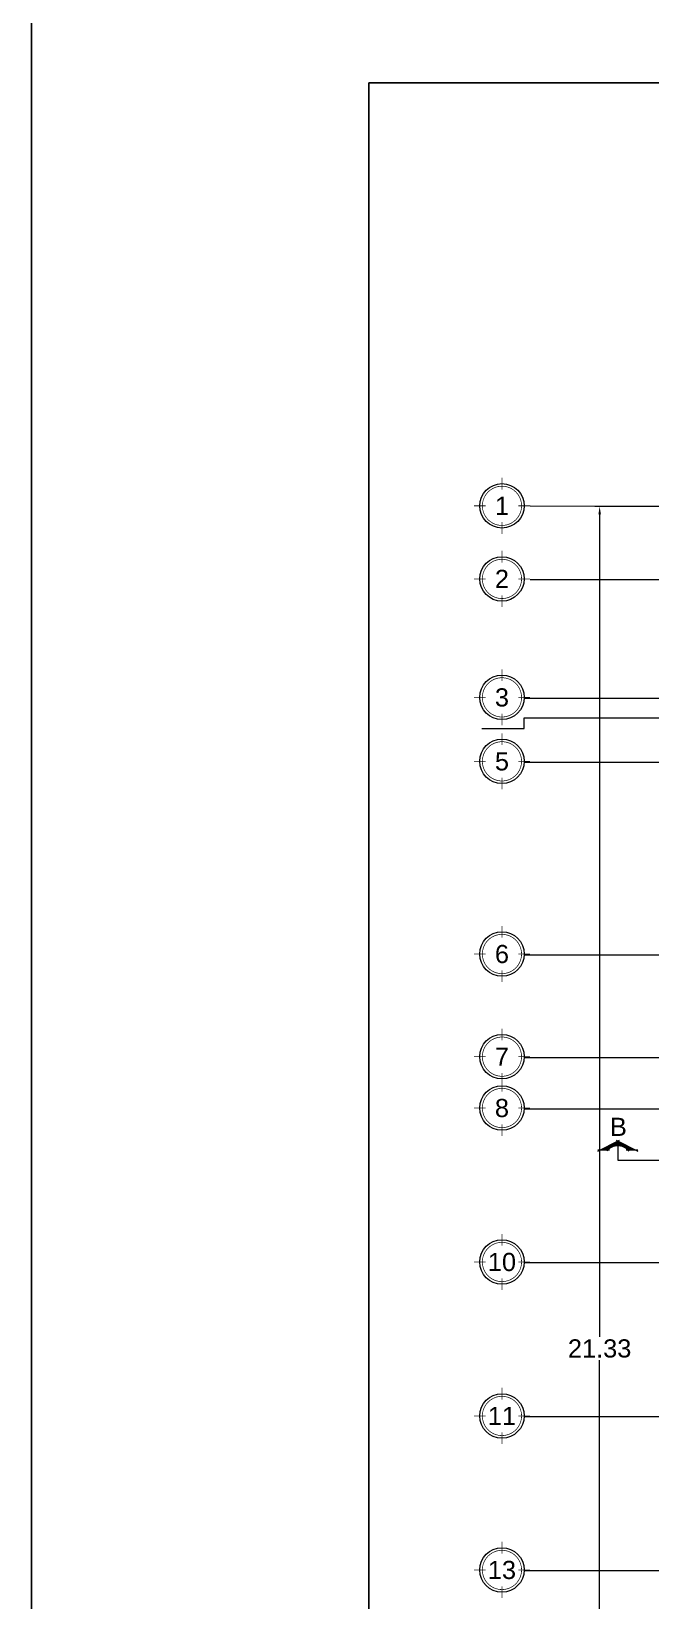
# Model space of a CAD drawing. Header units: metres. Extents: x 14 to 161, y 5 to 309.
# Drawn here: x 65.38 to 73.23, y 219.89 to 239.77 of the extents above; entities that cross this region are included whole.
import ezdxf
from ezdxf.enums import TextEntityAlignment as Align

# ---------------------------------------------------------------- set-up
doc = ezdxf.new("R2010")
doc.units = ezdxf.units.M
doc.header["$PDMODE"] = 35
doc.linetypes.add('ACAD_ISO05W100', pattern=[33, 24, -3, 0, -3, 0, -3])
doc.linetypes.add('CENTRO2', pattern=[0.9, 0.6, -0.1, 0.1, -0.1])
for name, color, linetype, lineweight in [('E-Burbuja eje', 5, 'Continuous', 15), ('E-Corte', 2, 'ACAD_ISO05W100', 20), ('E-Ejes', 1, 'CENTRO2', 9), ('E-Textos', 3, 'Continuous', 15)]:
    doc.layers.add(name, color=color, linetype=linetype, lineweight=lineweight)
doc.layers.add('E-Cotas', color=2, linetype='Continuous')
doc.layers.add('E-Pie', color=1, linetype='Continuous')
doc.styles.add('ARIAL', font='arial.ttf')
doc.styles.add('General', font='arial.ttf', dxfattribs={"height": 2.3})
doc.dimstyles.new('Generales', dxfattribs={"dimscale": 0, "dimtxt": 2.3, "dimasz": 2, "dimexe": 1.25, "dimexo": 0.625, "dimtad": 0, "dimtih": 1, "dimtoh": 1, "dimzin": 1, "dimdsep": 46, "dimtxsty": 'General', "dimcen": 2, "dimclrd": 2, "dimclre": 2, "dimclrt": 3, "dimadec": 0, "dimazin": 0, "dimtfac": 1, "dimtmove": 0, "dimatfit": 3, "dimfxl": 1, "dimlwd": 13, "dimlwe": 13, "dimarcsym": 0})

# ---------------------------------------------------------------- blocks, each defined once
blk = doc.blocks.new('*D448')
at = {"layer": 'Defpoints', "color": 0, "ltscale": 0.5, "transparency": 16777216}
for p in [(74.224, 233.749), (72.585, 212.424), (74.223, 212.424)]:
    blk.add_point(p, dxfattribs=at)
at = {"layer": 'E-Cotas', "color": 2, "linetype": 'Continuous', "lineweight": 13, "ltscale": 0.5, "transparency": 16777216}
for p, q in [((74.192, 233.749), (72.523, 233.749)), ((72.585, 233.649), (72.585, 223.235)), ((72.585, 212.524), (72.585, 222.938)), ((74.192, 212.424), (72.523, 212.424))]:
    blk.add_line(p, q, dxfattribs=at)
at = {"layer": 'E-Cotas', "color": 2, "ltscale": 0.5, "transparency": 16777216}
for points in [[(72.569, 233.649), (72.602, 233.649), (72.585, 233.749)], [(72.569, 212.524), (72.602, 212.524), (72.585, 212.424)]]:
    blk.add_solid(points, dxfattribs=at)
at = {"layer": 'E-Cotas', "color": 3, "ltscale": 0.5, "transparency": 16777216, "insert": (72.585, 223.086), "char_height": 0.23, "attachment_point": 5, "style": 'General'}
blk.add_mtext('21.33', dxfattribs=at)
blk = doc.blocks.new('k-burb-colmn')
at = {"const_width": 0.00024}
blk.add_lwpolyline([(-0.00663, 0, 1), (0.00663, 0, 1)], format="xyb", close=True, dxfattribs=at)
blk.add_lwpolyline([(-0.00663, 0, 1), (0.00663, 0, 1)], format="xyb", close=True, dxfattribs=at)
for points in [[(0, 0.0055), (0, 0.0095)], [(0, 0.0055), (0, 0.0095)], [(-0.0055, 0), (-0.0095, 0)], [(-0.0055, 0), (-0.0095, 0)], [(0.0055, 0), (0.0095, 0)], [(0.0055, 0), (0.0095, 0)], [(0, -0.0055), (0, -0.0095)], [(0, -0.0055), (0, -0.0095)]]:
    blk.add_lwpolyline(points, dxfattribs=at)
at = {"linetype": 'Continuous'}
blk.add_circle((0, 0), 0.0075, dxfattribs=at)
blk.add_circle((0, 0), 0.0075, dxfattribs=at)
at = {"color": 2, "style": 'ARIAL'}
blk.add_attdef('NUM', text='', height=0.023, dxfattribs=at).set_placement((0.00124, 0.00008), align=Align.MIDDLE_CENTER)
blk = doc.blocks.new('SEÑA')
at = {"layer": 'E-Corte', "color": 0}
for p, q in [((-1.1, -0.05), (0.1, 0.55)), ((-0.459, 0), (-1.1, 0)), ((-0.1, 0.55), (1.1, -0.05)), ((1.1, 0), (0.459, 0))]:
    blk.add_line(p, q, dxfattribs=at)
at = {"layer": 'E-Corte', "color": 16}
for p, q in [((-0.869, 0.038), (-0.558, 0.038)), ((-0.844, 0.05), (-0.546, 0.05)), ((-0.819, 0.062), (-0.533, 0.062)), ((-0.794, 0.075), (-0.52, 0.075)), ((-0.769, 0.088), (-0.505, 0.088)), ((-0.744, 0.1), (-0.491, 0.1)), ((-0.719, 0.113), (-0.475, 0.113)), ((-0.694, 0.125), (-0.458, 0.125)), ((-0.669, 0.138), (-0.441, 0.138)), ((-0.644, 0.15), (-0.422, 0.15)), ((-0.619, 0.163), (-0.402, 0.163)), ((-0.594, 0.175), (-0.381, 0.175)), ((-0.569, 0.188), (-0.358, 0.188)), ((-0.544, 0.2), (-0.333, 0.2)), ((-0.519, 0.212), (-0.305, 0.212)), ((-0.494, 0.225), (-0.274, 0.225)), ((-0.469, 0.237), (-0.238, 0.237)), ((-0.444, 0.25), (-0.195, 0.25)), ((-0.419, 0.263), (-0.139, 0.263)), ((-0.394, 0.275), (0.394, 0.275)), ((-0.369, 0.287), (0.369, 0.287)), ((-0.344, 0.3), (0.344, 0.3)), ((-0.319, 0.312), (0.319, 0.312)), ((-0.294, 0.325), (0.294, 0.325)), ((-0.269, 0.338), (0.269, 0.338)), ((-0.244, 0.35), (0.244, 0.35)), ((-0.219, 0.362), (0.219, 0.362)), ((-0.194, 0.375), (0.194, 0.375)), ((-0.169, 0.388), (0.169, 0.388)), ((-0.144, 0.4), (0.144, 0.4)), ((-0.119, 0.412), (0.119, 0.412)), ((-0.094, 0.425), (0.094, 0.425)), ((-0.069, 0.438), (0.069, 0.438)), ((-0.044, 0.45), (0.044, 0.45)), ((-0.019, 0.463), (0.019, 0.463)), ((0.139, 0.263), (0.419, 0.263)), ((0.195, 0.25), (0.444, 0.25)), ((0.238, 0.237), (0.469, 0.237)), ((0.274, 0.225), (0.494, 0.225)), ((0.305, 0.212), (0.519, 0.212)), ((0.333, 0.2), (0.544, 0.2)), ((0.358, 0.188), (0.569, 0.188)), ((0.381, 0.175), (0.594, 0.175)), ((0.402, 0.163), (0.619, 0.163)), ((0.422, 0.15), (0.644, 0.15)), ((0.441, 0.138), (0.669, 0.138)), ((0.458, 0.125), (0.694, 0.125)), ((0.475, 0.113), (0.719, 0.113)), ((0.491, 0.1), (0.744, 0.1)), ((0.505, 0.088), (0.769, 0.088)), ((0.52, 0.075), (0.794, 0.075)), ((0.533, 0.062), (0.819, 0.062)), ((0.546, 0.05), (0.844, 0.05)), ((0.558, 0.038), (0.869, 0.038))]:
    blk.add_line(p, q, dxfattribs=at)
at = {"layer": 'E-Corte', "color": 0}
blk.add_lwpolyline([(0, 0.472), (0.894, 0.025), (0.57, 0.025, 0.438529), (-0.57, 0.025), (-0.894, 0.025)], format="xyb", close=True, dxfattribs=at)
blk.add_arc((0, -0.5), 0.75, 36.8699, 143.1301, dxfattribs=at)

msp = doc.modelspace()

# ---------------------------------------------------------------- linework, layer by layer
at = {"layer": 'E-Corte', "color": 2}
msp.add_lwpolyline([(72.81584, 225.71248), (72.81584, 225.47109), (98.85082, 225.47109), (98.85082, 225.71248)], dxfattribs=at)
at = {"layer": 'E-Ejes', "ltscale": 20}
for points in [[(71.70355, 233.75792), (99.30415, 233.66171)], [(71.70323, 232.82365), (99.3041, 232.82365)], [(71.62823, 231.32365), (99.3041, 231.32365)], [(71.09148, 230.9369), (71.62823, 230.9369), (71.62823, 231.07365), (99.3041, 231.07365), (99.3041, 230.9369), (99.97782, 230.9369)], [(71.62823, 230.51365), (88.88314, 230.51365)], [(71.62823, 228.07365), (74.22315, 228.07365)], [(71.62823, 226.77365), (99.3041, 226.77365)], [(71.62823, 226.12365), (82.98314, 226.12365), (99.3041, 226.12365)], [(71.62823, 224.17365), (74.22315, 224.17365)], [(71.62823, 222.22365), (74.22315, 222.22365)], [(71.62823, 220.27365), (74.22315, 220.27365)]]:
    msp.add_lwpolyline(points, dxfattribs=at)
at = {"layer": 'E-Pie', "color": 1}
msp.add_lwpolyline([(65.38178, 243.22866), (161.00678, 243.22866), (161.00678, 177.60366), (65.38178, 177.60366)], close=True, dxfattribs=at)
at = {"layer": 'E-Pie', "color": 5}
msp.add_lwpolyline([(69.65758, 239.11616), (69.65758, 181.71616), (156.91409, 181.71616), (156.91409, 239.11616)], close=True, dxfattribs=at)

# ---------------------------------------------------------------- block references
at = {"layer": 'E-Burbuja eje', "linetype": 'ByBlock'}
ref = msp.add_blockref('k-burb-colmn', (71.3473, 233.75792), dxfattribs=dict(at, xscale=37.49999999999999, yscale=37.49999999999999, zscale=37.49999999999999))
ref.add_attrib('NUM', '1', dxfattribs={"layer": '0', "color": 2, "height": 0.23, "style": 'ARIAL'}).set_placement((71.3473, 233.75792), align=Align.MIDDLE_CENTER)
ref = msp.add_blockref('k-burb-colmn', (71.34696, 232.83243), dxfattribs=dict(at, xscale=37.49999999999999, yscale=37.49999999999999, zscale=37.49999999999999))
ref.add_attrib('NUM', '2', dxfattribs={"layer": '0', "color": 2, "height": 0.23, "style": 'ARIAL'}).set_placement((71.34696, 232.83243), align=Align.MIDDLE_CENTER)
ref = msp.add_blockref('k-burb-colmn', (71.34696, 231.33243), dxfattribs=dict(at, xscale=37.49999999999999, yscale=37.49999999999999, zscale=37.49999999999999))
ref.add_attrib('NUM', '3', dxfattribs={"layer": '0', "color": 2, "height": 0.23, "style": 'ARIAL'}).set_placement((71.34696, 231.33243), align=Align.MIDDLE_CENTER)
ref = msp.add_blockref('k-burb-colmn', (71.34696, 230.52243), dxfattribs=dict(at, xscale=37.49999999999999, yscale=37.49999999999999, zscale=37.49999999999999))
ref.add_attrib('NUM', '5', dxfattribs={"layer": '0', "color": 2, "height": 0.23, "style": 'ARIAL'}).set_placement((71.34696, 230.52243), align=Align.MIDDLE_CENTER)
ref = msp.add_blockref('k-burb-colmn', (71.34696, 228.08243), dxfattribs=dict(at, xscale=37.49999999999999, yscale=37.49999999999999, zscale=37.49999999999999))
ref.add_attrib('NUM', '6', dxfattribs={"layer": '0', "color": 2, "height": 0.23, "style": 'ARIAL'}).set_placement((71.34696, 228.08243), align=Align.MIDDLE_CENTER)
ref = msp.add_blockref('k-burb-colmn', (71.34696, 226.78243), dxfattribs=dict(at, xscale=37.49999999999999, yscale=37.49999999999999, zscale=37.49999999999999))
ref.add_attrib('NUM', '7', dxfattribs={"layer": '0', "color": 2, "height": 0.23, "style": 'ARIAL'}).set_placement((71.34696, 226.78243), align=Align.MIDDLE_CENTER)
ref = msp.add_blockref('k-burb-colmn', (71.34696, 226.13243), dxfattribs=dict(at, xscale=37.49999999999999, yscale=37.49999999999999, zscale=37.49999999999999))
ref.add_attrib('NUM', '8', dxfattribs={"layer": '0', "color": 2, "height": 0.23, "style": 'ARIAL'}).set_placement((71.34696, 226.13243), align=Align.MIDDLE_CENTER)
ref = msp.add_blockref('k-burb-colmn', (71.34696, 224.18243), dxfattribs=dict(at, xscale=37.49999999999999, yscale=37.49999999999999, zscale=37.49999999999999))
ref.add_attrib('NUM', '10', dxfattribs={"layer": '0', "color": 2, "height": 0.23, "style": 'ARIAL'}).set_placement((71.34696, 224.18243), align=Align.MIDDLE_CENTER)
ref = msp.add_blockref('k-burb-colmn', (71.34696, 222.23243), dxfattribs=dict(at, xscale=37.49999999999999, yscale=37.49999999999999, zscale=37.49999999999999))
ref.add_attrib('NUM', '11', dxfattribs={"layer": '0', "color": 2, "height": 0.23, "style": 'ARIAL'}).set_placement((71.34696, 222.23243), align=Align.MIDDLE_CENTER)
ref = msp.add_blockref('k-burb-colmn', (71.34696, 220.28243), dxfattribs=dict(at, xscale=37.49999999999999, yscale=37.49999999999999, zscale=37.49999999999999))
ref.add_attrib('NUM', '13', dxfattribs={"layer": '0', "color": 2, "height": 0.23, "style": 'ARIAL'}).set_placement((71.34696, 220.28243), align=Align.MIDDLE_CENTER)
at = {"layer": 'E-Corte', "color": 2, "ltscale": 0.01, "xscale": 0.2287611696416008, "yscale": 0.2287611696416008, "zscale": 0.2287611696416008}
msp.add_blockref('SEÑA', (72.81584, 225.5981), dxfattribs=at)

# ---------------------------------------------------------------- texts
at = {"layer": 'E-Textos', "ltscale": 0.5, "insert": (72.71605, 226.00878), "char_height": 0.23, "width": 0.2499252, "attachment_point": 1, "style": 'General'}
msp.add_mtext('B', dxfattribs=at)

# ---------------------------------------------------------------- dimensions: what is measured, and where the dimension line sits
at = {"layer": 'E-Cotas', "ltscale": 0.5}
dim = msp.add_linear_dim(base=(72.58521, 212.42365), p1=(74.22353, 233.74913), p2=(74.22315, 212.42365), angle=90, dimstyle='Generales', override={"dimscale": 0, "dimtxt": 1.15, "dimasz": 1, "dimexe": 0.625, "dimexo": 0.3125, "dimgap": 0.3125, "dimcen": 1, "dimtix": 1, "dimtofl": 1, "dimtmove": 0, "dimatfit": 3}, dxfattribs=at)
dim.commit()
dim.dimension.update_dxf_attribs({"geometry": '*D448', "text_midpoint": (72.58521, 223.08639)})

doc.saveas('drawing.dxf')
